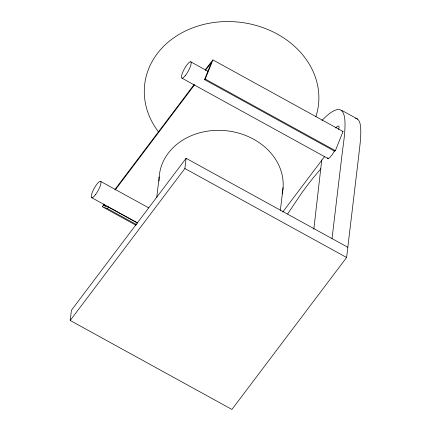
<?xml version="1.0" encoding="UTF-8"?>
<svg xmlns="http://www.w3.org/2000/svg" width="431" height="431" viewBox="0 0 431 431"><rect width="100%" height="100%" fill="white"/><g stroke="black" fill="none" stroke-linecap="round" stroke-linejoin="round"><path stroke-width="0.65" d="M321.758 159.939L313.827 229.233M355.5 118.218C358.883 118.692 359.998 122.566 360.413 125.443C361.55 135.523 359.761 145.64 358.748 155.661L346.605 257.501L231.926 409.45L70.205 320.465L71.422 310.255L186.095 158.301L347.822 247.286M156.722 197.549L159.184 176.92M70.205 320.465L184.877 168.516L186.095 158.301M280.376 210.269L283.07 187.641M332.021 238.596L342.3 152.407C344.811 132.904 352.531 89.185 321.909 120.464M205.237 69.827L212.882 59.904L343.017 131.509L335.383 150.688L334.65 151.206L204.52 79.606L211.502 62.376L205.458 70.388M204.52 79.606L205.258 79.088L212.903 59.92M135.948 225.235L102.362 206.751L107.497 208.631L108.364 207.02L137.408 223.005M287.649 213.948L301.291 193.584A137.408 33.214 -61.2 0 1 313.256 177.798L320.906 168.731M104 203.976L102.389 206.767M114.878 189.559L194.004 84.713M105.385 206.255L103.639 205.296L104.146 204.628M115.142 190.06L194.65 84.708M282.731 212.02L324.775 156.302M342.753 131.654L343.028 131.52M103.639 205.296L108.364 207.02M341.826 110.422L357.622 119.118M190.707 61.795L207.758 71.18M205.258 79.088L335.383 150.688M181.957 78.162L328.39 158.737M184.877 168.516L346.605 257.501M100.493 181.327L148.717 207.861M91.744 197.7L137.613 222.94M107.497 208.631L136.541 224.61M158.721 132.236A87.488 72.871 6.8 0 1 217.757 22.035A87.488 72.871 6.8 0 1 315.821 116.844M159.082 181.085A62.193 51.801 6.8 0 1 226.146 130.722A62.193 51.801 6.8 0 1 282.16 193.891M334.402 151.022A9.293 2.247 -61.2 0 1 327.42 157.859M335.652 127.996A9.293 2.247 -61.2 0 1 338.674 129.408M185.605 75.236A9.293 2.247 -61.2 0 0 190.885 61.886A9.293 2.247 -61.2 0 0 182.502 72.812A9.293 2.247 -61.2 0 0 185.605 75.236M95.396 194.774A9.293 2.247 -61.2 0 0 100.671 181.419A9.293 2.247 -61.2 0 0 92.288 192.35A9.293 2.247 -61.2 0 0 95.396 194.774"/></g></svg>
